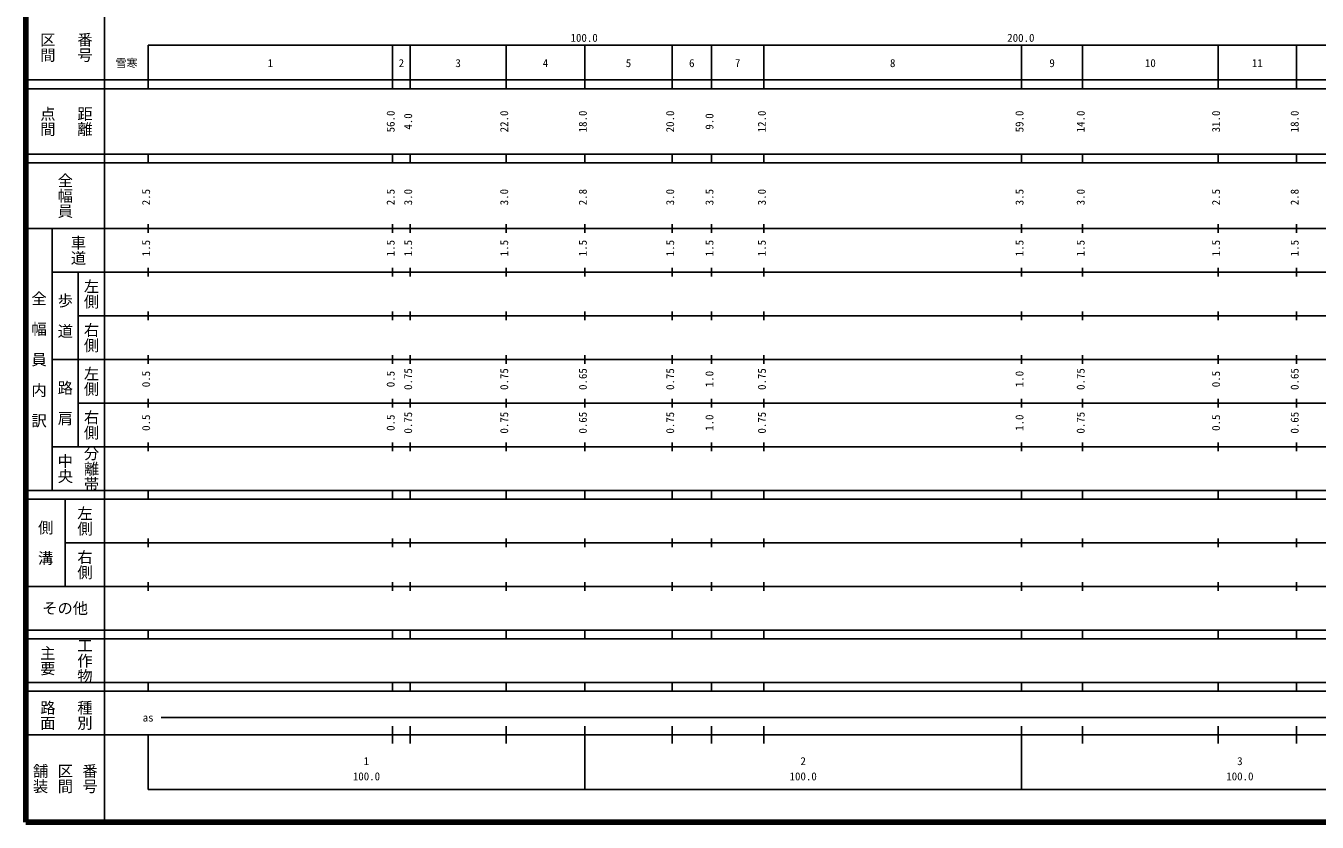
# Model space of a CAD drawing. Units: millimetres on the paper, enlarged 1000 times. Extents: x 40000 to 680000, y 20000 to 380000.
# Drawn here: x 40000 to 335699, y 20000 to 202409 of the extents above; entities that cross this region are included whole.
import ezdxf
from ezdxf.enums import TextEntityAlignment as Align

# ---------------------------------------------------------------- set-up
doc = ezdxf.new("R2010")
doc.units = ezdxf.units.MM
doc.header["$LTSCALE"] = 1000
doc.layers.add('M-TTL', color=2, linetype='Continuous', lineweight=140)
doc.layers.add('M-TTL-BAND', color=7, linetype='Continuous', lineweight=25)
doc.styles.add('@ＭＳ ゴシック', font='')
doc.styles.add('ＭＳ ゴシック', font='')
doc.styles.get('@ＭＳ ゴシック').set_extended_font_data('@MS Gothic')
doc.styles.get('ＭＳ ゴシック').set_extended_font_data('MS Gothic')

msp = doc.modelspace()

# ---------------------------------------------------------------- linework, layer by layer
at = {"layer": 'M-TTL'}
for p, q in [((40000, 380000), (40000, 20000)), ((40000, 20000), (680000, 20000))]:
    msp.add_line(p, q, dxfattribs=at)
at = {"layer": 'M-TTL-BAND'}
for p, q in [((58000, 370000), (58000, 20000)), ((68000, 198000), (579000, 198000)), ((68000, 198000), (68000, 188000)), ((124000, 188000), (124000, 198000)), ((128000, 188000), (128000, 198000)), ((150000, 188000), (150000, 198000)), ((168000, 188000), (168000, 198000)), ((188000, 188000), (188000, 198000)), ((197000, 188000), (197000, 198000)), ((209000, 188000), (209000, 198000)), ((268000, 188000), (268000, 198000)), ((282000, 188000), (282000, 198000)), ((313000, 188000), (313000, 198000)), ((331000, 188000), (331000, 198000)), ((40000, 190000), (579000, 190000)), ((40000, 188000), (579000, 188000)), ((40000, 173000), (579000, 173000)), ((68000, 171000), (68000, 173000)), ((124000, 171000), (124000, 173000)), ((128000, 171000), (128000, 173000)), ((150000, 171000), (150000, 173000)), ((168000, 171000), (168000, 173000)), ((188000, 171000), (188000, 173000)), ((197000, 171000), (197000, 173000)), ((209000, 171000), (209000, 173000)), ((268000, 171000), (268000, 173000)), ((282000, 171000), (282000, 173000)), ((313000, 171000), (313000, 173000)), ((331000, 171000), (331000, 173000)), ((40000, 171000), (579000, 171000)), ((68000, 155000), (68000, 157000)), ((124000, 155000), (124000, 157000)), ((128000, 155000), (128000, 157000)), ((150000, 155000), (150000, 157000)), ((168000, 155000), (168000, 157000)), ((188000, 155000), (188000, 157000)), ((197000, 155000), (197000, 157000)), ((209000, 155000), (209000, 157000)), ((268000, 155000), (268000, 157000)), ((282000, 155000), (282000, 157000)), ((313000, 155000), (313000, 157000)), ((331000, 155000), (331000, 157000)), ((40000, 156000), (579000, 156000)), ((46000, 96000), (46000, 156000)), ((46000, 146000), (579000, 146000)), ((52000, 146000), (52000, 106000)), ((68000, 145000), (68000, 147000)), ((124000, 145000), (124000, 147000)), ((128000, 145000), (128000, 147000)), ((150000, 145000), (150000, 147000)), ((168000, 145000), (168000, 147000)), ((188000, 145000), (188000, 147000)), ((197000, 145000), (197000, 147000)), ((209000, 145000), (209000, 147000)), ((268000, 145000), (268000, 147000)), ((282000, 145000), (282000, 147000)), ((313000, 145000), (313000, 147000)), ((331000, 145000), (331000, 147000)), ((68000, 135000), (68000, 137000)), ((124000, 135000), (124000, 137000)), ((128000, 135000), (128000, 137000)), ((150000, 135000), (150000, 137000)), ((168000, 135000), (168000, 137000)), ((188000, 135000), (188000, 137000)), ((197000, 135000), (197000, 137000)), ((209000, 135000), (209000, 137000)), ((268000, 135000), (268000, 137000)), ((282000, 135000), (282000, 137000)), ((313000, 135000), (313000, 137000)), ((331000, 135000), (331000, 137000)), ((52000, 136000), (579000, 136000)), ((46000, 126000), (579000, 126000)), ((68000, 125000), (68000, 127000)), ((124000, 125000), (124000, 127000)), ((128000, 125000), (128000, 127000)), ((150000, 125000), (150000, 127000)), ((168000, 125000), (168000, 127000)), ((188000, 125000), (188000, 127000)), ((197000, 125000), (197000, 127000)), ((209000, 125000), (209000, 127000)), ((268000, 125000), (268000, 127000)), ((282000, 125000), (282000, 127000)), ((313000, 125000), (313000, 127000)), ((331000, 125000), (331000, 127000)), ((52000, 116000), (579000, 116000)), ((68000, 115000), (68000, 117000)), ((124000, 115000), (124000, 117000)), ((128000, 115000), (128000, 117000)), ((150000, 115000), (150000, 117000)), ((168000, 115000), (168000, 117000)), ((188000, 115000), (188000, 117000)), ((197000, 115000), (197000, 117000)), ((209000, 115000), (209000, 117000)), ((268000, 115000), (268000, 117000)), ((282000, 115000), (282000, 117000)), ((313000, 115000), (313000, 117000)), ((331000, 115000), (331000, 117000)), ((68000, 105000), (68000, 107000)), ((124000, 105000), (124000, 107000)), ((128000, 105000), (128000, 107000)), ((150000, 105000), (150000, 107000)), ((168000, 105000), (168000, 107000)), ((188000, 105000), (188000, 107000)), ((197000, 105000), (197000, 107000)), ((209000, 105000), (209000, 107000)), ((268000, 105000), (268000, 107000)), ((282000, 105000), (282000, 107000)), ((313000, 105000), (313000, 107000)), ((331000, 105000), (331000, 107000)), ((46000, 106000), (579000, 106000)), ((40000, 96000), (579000, 96000)), ((68000, 94000), (68000, 96000)), ((124000, 94000), (124000, 96000)), ((128000, 94000), (128000, 96000)), ((150000, 94000), (150000, 96000)), ((168000, 94000), (168000, 96000)), ((188000, 94000), (188000, 96000)), ((197000, 94000), (197000, 96000)), ((209000, 94000), (209000, 96000)), ((268000, 94000), (268000, 96000)), ((282000, 94000), (282000, 96000)), ((313000, 94000), (313000, 96000)), ((331000, 94000), (331000, 96000)), ((40000, 94000), (579000, 94000)), ((49000, 94000), (49000, 74000)), ((49000, 84000), (579000, 84000)), ((68000, 83000), (68000, 85000)), ((124000, 83000), (124000, 85000)), ((128000, 83000), (128000, 85000)), ((150000, 83000), (150000, 85000)), ((168000, 83000), (168000, 85000)), ((188000, 83000), (188000, 85000)), ((197000, 83000), (197000, 85000)), ((209000, 83000), (209000, 85000)), ((268000, 83000), (268000, 85000)), ((282000, 83000), (282000, 85000)), ((313000, 83000), (313000, 85000)), ((331000, 83000), (331000, 85000)), ((40000, 74000), (579000, 74000)), ((68000, 73000), (68000, 75000)), ((124000, 73000), (124000, 75000)), ((128000, 73000), (128000, 75000)), ((150000, 73000), (150000, 75000)), ((168000, 73000), (168000, 75000)), ((188000, 73000), (188000, 75000)), ((197000, 73000), (197000, 75000)), ((209000, 73000), (209000, 75000)), ((268000, 73000), (268000, 75000)), ((282000, 73000), (282000, 75000)), ((313000, 73000), (313000, 75000)), ((331000, 73000), (331000, 75000)), ((40000, 64000), (579000, 64000)), ((68000, 62000), (68000, 64000)), ((124000, 62000), (124000, 64000)), ((128000, 62000), (128000, 64000)), ((150000, 62000), (150000, 64000)), ((168000, 62000), (168000, 64000)), ((188000, 62000), (188000, 64000)), ((197000, 62000), (197000, 64000)), ((209000, 62000), (209000, 64000)), ((268000, 62000), (268000, 64000)), ((282000, 62000), (282000, 64000)), ((313000, 62000), (313000, 64000)), ((331000, 62000), (331000, 64000)), ((40000, 62000), (579000, 62000)), ((40000, 52000), (579000, 52000)), ((68000, 50000), (68000, 52000)), ((124000, 50000), (124000, 52000)), ((128000, 50000), (128000, 52000)), ((150000, 50000), (150000, 52000)), ((168000, 50000), (168000, 52000)), ((188000, 50000), (188000, 52000)), ((197000, 50000), (197000, 52000)), ((209000, 50000), (209000, 52000)), ((268000, 50000), (268000, 52000)), ((282000, 50000), (282000, 52000)), ((313000, 50000), (313000, 52000)), ((331000, 50000), (331000, 52000)), ((40000, 50000), (579000, 50000)), ((71000, 44000), (565000, 44000)), ((124000, 38000), (124000, 42000)), ((128000, 38000), (128000, 42000)), ((150000, 38000), (150000, 42000)), ((168000, 27500), (168000, 42000)), ((188000, 38000), (188000, 42000)), ((197000, 38000), (197000, 42000)), ((209000, 38000), (209000, 42000)), ((268000, 27500), (268000, 42000)), ((282000, 38000), (282000, 42000)), ((313000, 38000), (313000, 42000)), ((331000, 38000), (331000, 42000)), ((40000, 40000), (579000, 40000)), ((68000, 40000), (68000, 27500)), ((68000, 27500), (579000, 27500))]:
    msp.add_line(p, q, dxfattribs=at)

# ---------------------------------------------------------------- texts
at = {"layer": 'M-TTL-BAND', "style": '@ＭＳ ゴシック'}
for s, p in [('区間', (45000, 197500)), ('番号', (53500, 197500)), ('点間', (45000, 180500)), ('距離', (53500, 180500)), ('全幅員', (49000, 163500)), ('車道', (52000, 151000)), ('左側', (55000, 141000)), ('全\u3000幅\u3000員\u3000内\u3000訳', (43000, 126000)), ('歩\u3000道', (49000, 136000)), ('右側', (55000, 131000)), ('左側', (55000, 121000)), ('路\u3000肩', (49000, 116000)), ('右側', (55000, 111000)), ('中央', (49000, 101000)), ('分離帯', (55000, 101000)), ('左側', (53500, 89000)), ('側\u3000溝', (44500, 84000)), ('右側', (53500, 79000)), ('主要', (45000, 57000)), ('工作物', (53500, 57000)), ('路面', (45000, 44500)), ('種別', (53500, 44500)), ('舗装', (43333, 30000)), ('区間', (49000, 30000)), ('番号', (54667, 30000))]:
    msp.add_text(s, height=2566, rotation=270, dxfattribs=at).set_placement(p, align=Align.MIDDLE_CENTER)
at = {"layer": 'M-TTL-BAND', "style": 'ＭＳ ゴシック'}
for s, p in [('100.0', (167844, 198195)), ('200.0', (267844, 198195)), ('雪寒', (63071, 192405)), ('1', (96000, 192405)), ('2', (126000, 192405)), ('3', (139000, 192405)), ('4', (159000, 192405)), ('5', (178000, 192405)), ('6', (192500, 192405)), ('7', (203000, 192405)), ('8', (238500, 192405)), ('9', (275000, 192405)), ('10', (297500, 192405)), ('11', (322000, 192405)), ('as', (68000, 42500)), ('1', (118000, 32523)), ('2', (218000, 32523)), ('3', (318000, 32523)), ('100.0', (118000, 29033)), ('100.0', (218000, 29033)), ('100.0', (318000, 29033))]:
    msp.add_text(s, height=1833, dxfattribs=at).set_placement(p, align=Align.BOTTOM_CENTER)
for s, p in [('56.0', (125000, 180500)), ('4.0', (129000, 180500)), ('22.0', (151000, 180500)), ('18.0', (169000, 180500)), ('20.0', (189000, 180500)), ('9.0', (198000, 180500)), ('12.0', (210000, 180500)), ('59.0', (269000, 180500)), ('14.0', (283000, 180500)), ('31.0', (314000, 180500)), ('18.0', (332000, 180500)), ('2.5', (69000, 163174)), ('2.5', (125000, 163174)), ('3.0', (129000, 163174)), ('3.0', (151000, 163174)), ('2.8', (169000, 163174)), ('3.0', (189000, 163174)), ('3.5', (198000, 163174)), ('3.0', (210000, 163174)), ('3.5', (269000, 163174)), ('3.0', (283000, 163174)), ('2.5', (314000, 163174)), ('2.8', (332000, 163174)), ('1.5', (69000, 151500)), ('1.5', (125000, 151500)), ('1.5', (129000, 151500)), ('1.5', (151000, 151500)), ('1.5', (169000, 151500)), ('1.5', (189000, 151500)), ('1.5', (198000, 151500)), ('1.5', (210000, 151500)), ('1.5', (269000, 151500)), ('1.5', (283000, 151500)), ('1.5', (314000, 151500)), ('1.5', (332000, 151500)), ('0.5', (69000, 121500)), ('0.5', (125000, 121500)), ('0.75', (129000, 121500)), ('0.75', (151000, 121500)), ('0.65', (169000, 121500)), ('0.75', (189000, 121500)), ('1.0', (198000, 121500)), ('0.75', (210000, 121500)), ('1.0', (269000, 121500)), ('0.75', (283000, 121500)), ('0.5', (314000, 121500)), ('0.65', (332000, 121500)), ('0.5', (69000, 111500)), ('0.5', (125000, 111500)), ('0.75', (129000, 111500)), ('0.75', (151000, 111500)), ('0.65', (169000, 111500)), ('0.75', (189000, 111500)), ('1.0', (198000, 111500)), ('0.75', (210000, 111500)), ('1.0', (269000, 111500)), ('0.75', (283000, 111500)), ('0.5', (314000, 111500)), ('0.65', (332000, 111500))]:
    msp.add_text(s, height=1833, rotation=90, dxfattribs=at).set_placement(p, align=Align.BOTTOM_CENTER)
msp.add_text('その他', height=2566, dxfattribs=at).set_placement((49000, 69000), align=Align.MIDDLE_CENTER)

doc.saveas('drawing.dxf')
